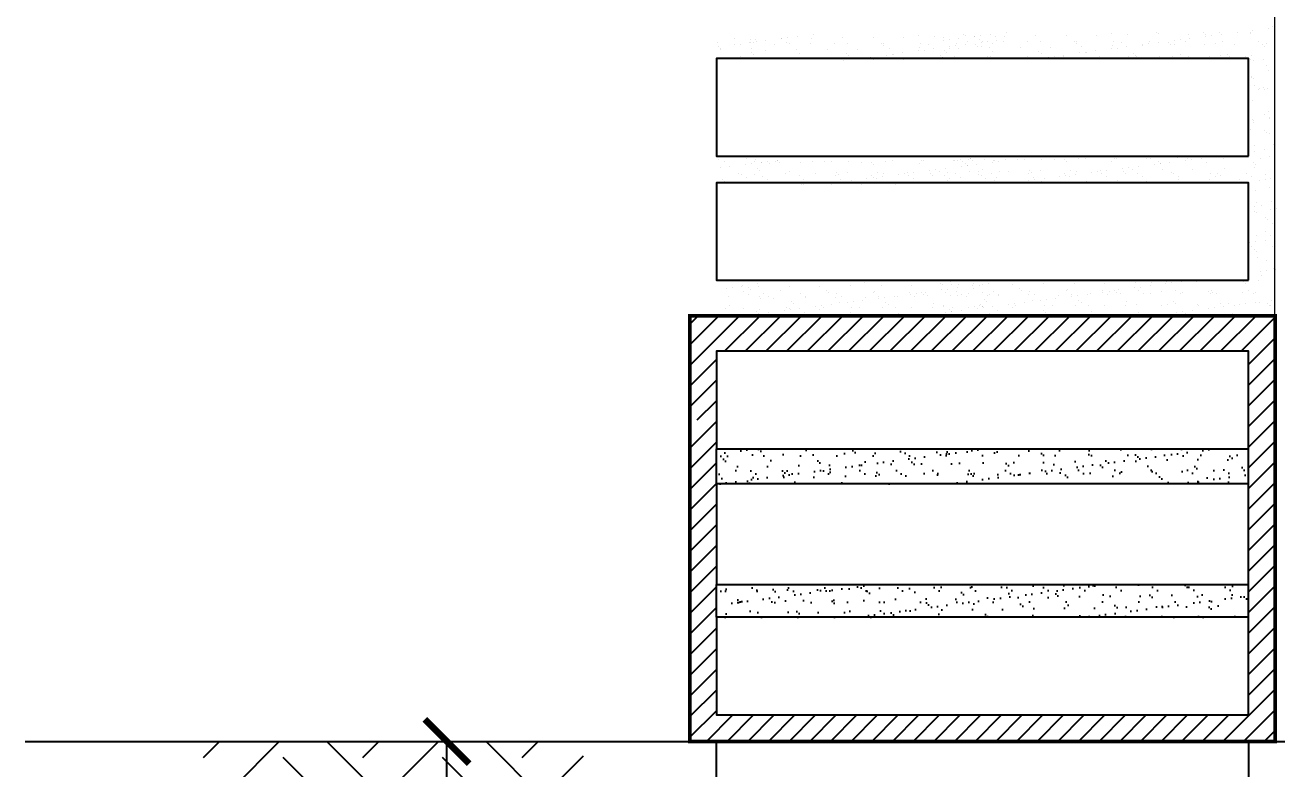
# Model space of a CAD drawing. Header units: millimetres. Extents: x 141 to 475, y -20 to 129.
# Drawn here: x 217.503 to 220.327, y 70.253 to 71.93 of the extents above; entities that cross this region are included whole.
import ezdxf

# ---------------------------------------------------------------- set-up
doc = ezdxf.new("R2010")
doc.units = ezdxf.units.MM
doc.header["$LTSCALE"] = 0.1
doc.header["$MEASUREMENT"] = 0
doc.header["$PDMODE"] = 3
doc.header["$PDSIZE"] = 0.1
doc.linetypes.add('ACAD_ISO02W100', pattern=[15, 12, -3])
doc.layers.get('DEFPOINTS').update_dxf_attribs({"color": 1})
doc.layers.add('00-COTAS', color=1, linetype='Continuous', lineweight=9)
for name, color, linetype in [('CORTE-3', 3, 'Continuous'), ('Cotas', 1, 'Continuous'), ('FUNDACION', 4, 'Continuous'), ('hach', 1, 'Continuous'), ('TRAMAS', 8, 'Continuous')]:
    doc.layers.add(name, color=color, linetype=linetype)
doc.styles.add('ARIAL', font='arial.ttf', dxfattribs={"height": 0.18})
doc.dimstyles.new('100', dxfattribs={"dimtxt": 0.2, "dimasz": 0.1, "dimexe": 0.08, "dimexo": 0, "dimgap": 0.05, "dimtad": 1, "dimzin": 1, "dimtxsty": 'ARIAL', "dimblk": 'ARCHTICK', "dimcen": 2.5, "dimadec": 0, "dimazin": 0, "dimtfac": 1, "dimtix": 1, "dimtmove": 0, "dimatfit": 3, "dimfxl": 0.08, "dimfxlon": 1, "dimarcsym": 0})

# ---------------------------------------------------------------- blocks, each defined once
blk = doc.blocks.new('_ARCHTICK')
at = {"color": 0, "linetype": 'ByBlock', "const_width": 0.15}
blk.add_lwpolyline([(-0.5, -0.5), (0.5, 0.5)], dxfattribs=at)
blk = doc.blocks.new('*D343')
at = {"layer": 'Cotas', "color": 0, "lineweight": -2, "transparency": 16777216}
for p, q in [((218.3748, 70.3147), (218.5348, 70.3147)), ((218.4548, 69.1147), (218.4548, 70.3147)), ((218.3748, 69.1147), (218.5348, 69.1147))]:
    blk.add_line(p, q, dxfattribs=at)
at = {"layer": 'DEFPOINTS', "color": 0, "transparency": 16777216}
for p in [(218.2552, 70.3147), (218.4548, 70.3147), (218.2552, 69.1147)]:
    blk.add_point(p, dxfattribs=at)
at = {"layer": 'Cotas', "color": 0, "lineweight": -2, "transparency": 16777216, "xscale": 0.1, "yscale": 0.1, "zscale": 0.1}
for p, rotation in [((218.4548, 70.3147), 90), ((218.4548, 69.1147), 270)]:
    blk.add_blockref('_ARCHTICK', p, dxfattribs=dict(at, rotation=rotation))
at = {"layer": 'Cotas', "color": 0, "transparency": 16777216, "insert": (218.2966, 69.7147), "char_height": 0.18, "attachment_point": 5, "rotation": 90, "style": 'ARIAL'}
blk.add_mtext('0,30', dxfattribs=at)

msp = doc.modelspace()

# ---------------------------------------------------------------- hatches: boundary and pattern name
h = msp.add_hatch()
h.set_pattern_fill('ANSI31,_O', color=2, scale=0.010378)
h.set_pattern_definition([(45, (-8480.131086, -6347.587744), (-0.02330012399, 0.02330012399), [])])
edge = h.paths.add_edge_path()
edge.add_line((219.9426, 71.2747), (220.1426, 71.2747))
edge.add_line((220.1426, 71.2747), (220.3226, 71.2747))
edge.add_line((220.3226, 71.2747), (220.3226, 70.3147))
edge.add_line((220.3226, 70.3147), (219.0026, 70.3147))
edge.add_line((219.0026, 70.3147), (219.0026, 71.0265))
edge.add_arc((219.0068, 71.0385), 0.0127, 250.4607, 469.5393)
edge.add_line((219.0026, 71.0505), (219.0026, 71.2747))
edge.add_line((219.0026, 71.2747), (219.9426, 71.2747))
h.paths.add_polyline_path([(219.0626, 71.1947), (219.0626, 70.9747), (219.0626, 70.8957), (219.0626, 70.6687), (219.0626, 70.5947), (219.0626, 70.3747), (220.2626, 70.3747), (220.2626, 70.5947), (220.2626, 70.6687), (220.2626, 70.8957), (220.2626, 70.9747), (220.2626, 71.1947)], flags=16)
at = {"layer": 'hach'}
h = msp.add_hatch(dxfattribs=at)
h.set_pattern_fill('AR-SAND,_O', color=256, scale=0.001038)
h.set_pattern_definition([(37.5, (-8480.131086, -6347.587744), (-0.00166057302, 0.0507931576), [0, -0.04006884324, 0, -0.04481383784, 0, -0.04283675676]), (7.5, (-8480.131086, -6347.587744), (0.04665322722, 0.07439482125), [0, -0.02161608649, 0, -0.03611468108, 0, -0.01383956757]), (327.5, (-8480.16351, -6347.587744), (0.08209218113, 0.00014915646), [0, -0.01318054054, 0, -0.04744994595, 0, -0.06194854054]), (317.5, (-8480.16351, -6347.587744), (0.07924477777, 0.0231364487), [0, -0.00659027027, 0, -0.03110607568, 0, -0.03558745946])])
h.paths.add_polyline_path([(220.2626, 70.9747), (220.2626, 70.8957), (219.0626, 70.8957), (219.0626, 70.9747)])
h.paths.add_polyline_path([(220.2626, 70.6687), (220.2626, 70.5947), (219.0626, 70.5947), (219.0626, 70.6687)])
at = {"layer": 'TRAMAS', "linetype": 'ACAD_ISO02W100'}
h = msp.add_hatch(dxfattribs=at)
h.set_pattern_fill('EARTH', color=256, scale=0.04, angle=45)
h.set_pattern_definition([(45, (-27.72686, 216.05023), (0, 0.35921024), [0.254, -0.254]), (45, (-27.79421, 216.11759), (0, 0.35921024), [0.254, -0.254]), (45, (-27.86157, 216.18494), (0, 0.35921024), [0.254, -0.254]), (135, (-27.86157, 216.22984), (-0.35921024, 0), [0.254, -0.254]), (135, (-27.79421, 216.2972), (-0.35921024, 0), [0.254, -0.254]), (135, (-27.72686, 216.36454), (-0.35921024, 0), [0.254, -0.254])])
h.paths.add_polyline_path([(218.611, 70.0674), (218.7814, 70.1738), (218.7813, 70.1858)], flags=16)
h.paths.add_polyline_path([(218.0158, 69.9082), (218.6053, 69.9082), (218.6053, 69.9088), (217.9815, 69.9088)], flags=16)
h.paths.add_polyline_path([(218.9418, 66.6154), (218.9418, 66.9729)], flags=16)
h.paths.add_polyline_path([(218.9985, 69.481), (218.998, 69.4798), (218.9987, 69.481)], flags=17)
h.paths.add_polyline_path([(218.8686, 69.0895), (218.7626, 69.1147), (218.7626, 70.3147), (217.833, 70.3147), (218.0201, 70.118), (217.9427, 70.1311), (217.9427, 69.9026), (218.4052, 69.9026), (218.5827, 64.3679), (218.9953, 65.0671), (218.9954, 64.7175), (218.9912, 65.557), (218.9912, 65.5756), (218.9726, 65.7173), (218.9703, 65.7824), (219.0168, 65.8428), (219.0121, 65.9241), (219.0121, 65.9822), (219.0331, 66.0309), (219.0284, 66.082), (219.0238, 66.2098), (219.0051, 66.2437), (218.9773, 66.2809), (218.9703, 66.3134), (219.0075, 66.4156), (219.0168, 66.5015), (219.0261, 66.548), (219.0261, 66.5782), (219.0168, 66.5968), (219.0098, 66.6363), (219.04, 66.7106), (219.0377, 66.7385), (219.0028, 66.8546), (218.9929, 66.8988), (219.0007, 66.9266), (218.9841, 66.9893), (218.9799, 67.0684), (218.964, 67.152), (218.9623, 67.1752), (218.9576, 67.2286), (218.9648, 67.3182), (218.963, 67.3527), (218.9757, 67.3954), (218.9866, 67.4371), (218.9929, 67.4734), (218.9984, 67.4825), (219.0283, 67.5378), (219.0302, 67.5569), (219.0274, 67.5732), (219.0184, 67.6005), (219.0184, 67.624), (219.0138, 67.6881), (219.0175, 67.7171), (218.9964, 67.7426), (219.0044, 67.792), (219.0131, 67.8189), (219.0102, 67.8305), (219.0059, 67.8392), (218.9971, 67.8799), (219.0022, 67.9068), (219.0051, 67.9185), (219.0095, 67.9439), (219.0153, 67.9715), (218.9964, 67.9887), (218.9993, 67.9953), (219.0095, 68.0214), (219.0071, 68.0625), (218.9964, 68.1123), (218.9993, 68.1268), (219.0117, 68.1617), (219.008, 68.1799), (218.9938, 68.2147), (219.0037, 68.2409), (219.0049, 68.2736), (219.0096, 68.29), (219.0167, 68.3159), (219.019, 68.3276), (219.0272, 68.3792), (219.0143, 68.4331), (219.0084, 68.4742), (218.9967, 68.4953), (218.992, 68.5035), (218.9885, 68.5082), (218.9885, 68.5293), (218.9791, 68.5669), (218.9885, 68.5856), (219.0084, 68.6525), (219.0032, 68.7081), (219.0167, 68.7416), (219.0155, 68.7674), (219.012, 68.785), (218.9979, 68.8085), (218.985, 68.8214), (218.9873, 68.8695), (218.9886, 68.9213), (218.9905, 68.9422), (218.9848, 68.999), (218.9867, 69.0292), (218.9961, 69.0785), (219.0151, 69.0993), (218.9904, 69.081), (218.9846, 69.081), (218.9547, 69.081), (218.8772, 69.0725)])

# ---------------------------------------------------------------- linework, layer by layer
at = {"color": 1}
for p, q in [((220.2626, 71.6347), (220.2626, 71.7887)), ((219.0626, 70.8957), (219.0626, 70.9747)), ((220.2626, 70.8957), (220.2626, 70.9747)), ((219.0626, 70.5947), (219.0626, 70.6687)), ((220.2626, 70.5947), (220.2626, 70.6687))]:
    msp.add_line(p, q, dxfattribs=at)
for points in [[(220.2626, 71.6347), (220.2626, 71.8547), (219.0626, 71.8547), (219.0626, 71.6347), (220.2626, 71.6347)], [(219.0626, 71.7887), (219.0626, 71.6347), (220.2626, 71.6347)], [(220.2626, 71.3547), (220.2626, 71.5747), (219.0626, 71.5747), (219.0626, 71.3547), (220.2626, 71.3547)], [(220.2626, 70.9747), (220.2626, 71.1947), (219.0626, 71.1947), (219.0626, 70.9747), (220.2626, 70.9747)], [(220.2626, 70.6687), (220.2626, 70.8957), (219.0626, 70.8957), (219.0626, 70.6687), (220.2626, 70.6687)], [(220.2626, 70.3747), (220.2626, 70.5947), (219.0626, 70.5947), (219.0626, 70.3747), (220.2626, 70.3747)]]:
    msp.add_lwpolyline(points, dxfattribs=at)
at = {"color": 2, "const_width": 0.008}
msp.add_lwpolyline([(220.3226, 71.2747), (219.0026, 71.2747), (219.0026, 70.3147), (220.3226, 70.3147)], close=True, dxfattribs=at)
at = {"const_width": 0.008}
msp.add_lwpolyline([(219.0026, 70.6747), (219.0026, 70.3147)], dxfattribs=at)
at = {"layer": '00-COTAS'}
msp.add_line((220.3221, 71.2793), (220.3221, 72.3233), dxfattribs=at)
at = {"layer": 'CORTE-3'}
msp.add_lwpolyline([(219.0626, 70.3147), (220.2626, 70.3147), (220.2626, 69.1147), (219.0626, 69.1147)], close=True, dxfattribs=at)
at = {"layer": 'FUNDACION', "color": 1}
msp.add_line((217.5034, 70.3147), (223.1092, 70.3147), dxfattribs=at)
at = {"layer": 'hach', "linetype": 'Continuous'}
for p, q in [((219.2804, 71.909), (219.2804, 71.909)), ((219.5181, 71.9075), (219.5181, 71.9075)), ((219.6203, 71.9096), (219.6203, 71.9096)), ((219.6798, 71.9089), (219.6798, 71.9089)), ((219.7156, 71.9137), (219.7156, 71.9137)), ((219.7823, 71.9064), (219.7823, 71.9064)), ((219.8513, 71.9073), (219.8513, 71.9073)), ((219.9187, 71.9069), (219.9187, 71.9069)), ((219.9533, 71.9121), (219.9533, 71.9121)), ((219.9899, 71.9095), (219.9899, 71.9095)), ((220.0555, 71.9142), (220.0555, 71.9142)), ((220.0589, 71.9104), (220.0589, 71.9104)), ((220.1264, 71.9101), (220.1264, 71.9101)), ((220.1609, 71.9133), (220.1609, 71.9133)), ((220.1658, 71.9089), (220.1658, 71.9089)), ((220.1793, 71.9065), (220.1793, 71.9065)), ((220.1976, 71.9126), (220.1976, 71.9126)), ((220.2008, 71.9093), (220.2008, 71.9093)), ((220.2366, 71.914), (220.2366, 71.914)), ((220.2666, 71.9135), (220.2666, 71.9135)), ((220.268, 71.911), (220.268, 71.911)), ((220.2717, 71.9186), (220.2717, 71.9186)), ((220.3075, 71.9233), (220.3075, 71.9233)), ((220.3163, 71.926), (220.3163, 71.926)), ((220.3212, 71.9251), (220.3212, 71.9251)), ((219.0644, 71.8918), (219.0644, 71.8918)), ((219.0669, 71.8809), (219.0669, 71.8809)), ((219.1027, 71.8856), (219.1027, 71.8856)), ((219.1035, 71.9007), (219.1035, 71.9007)), ((219.1164, 71.8874), (219.1164, 71.8874)), ((219.1378, 71.8903), (219.1378, 71.8903)), ((219.1385, 71.8903), (219.1385, 71.8903)), ((219.1395, 71.8986), (219.1395, 71.8986)), ((219.1465, 71.8919), (219.1465, 71.8919)), ((219.1512, 71.8976), (219.1512, 71.8976)), ((219.1522, 71.8921), (219.1522, 71.8921)), ((219.1736, 71.895), (219.1736, 71.895)), ((219.1935, 71.8874), (219.1935, 71.8874)), ((219.2085, 71.8995), (219.2085, 71.8995)), ((219.2094, 71.8997), (219.2094, 71.8997)), ((219.2215, 71.892), (219.2215, 71.892)), ((219.2232, 71.9015), (219.2232, 71.9015)), ((219.2264, 71.8876), (219.2264, 71.8876)), ((219.2446, 71.9043), (219.2446, 71.9043)), ((219.2756, 71.8876), (219.2756, 71.8876)), ((219.2759, 71.8992), (219.2759, 71.8992)), ((219.3285, 71.8897), (219.3285, 71.8897)), ((219.3471, 71.9018), (219.3471, 71.9018)), ((219.3576, 71.8877), (219.3576, 71.8877)), ((219.4161, 71.9026), (219.4161, 71.9026)), ((219.434, 71.8888), (219.434, 71.8888)), ((219.4389, 71.8843), (219.4389, 71.8843)), ((219.4397, 71.8879), (219.4397, 71.8879)), ((219.4836, 71.9023), (219.4836, 71.9023)), ((219.5208, 71.8788), (219.5208, 71.8788)), ((219.5218, 71.888), (219.5218, 71.888)), ((219.5411, 71.8865), (219.5411, 71.8865)), ((219.5548, 71.9049), (219.5548, 71.9049)), ((219.5736, 71.895), (219.5736, 71.895)), ((219.5747, 71.9033), (219.5747, 71.9033)), ((219.5874, 71.8968), (219.5874, 71.8968)), ((219.5882, 71.8785), (219.5882, 71.8785)), ((219.5885, 71.8813), (219.5885, 71.8813)), ((219.6023, 71.8831), (219.6023, 71.8831)), ((219.6039, 71.8882), (219.6039, 71.8882)), ((219.6088, 71.8996), (219.6088, 71.8996)), ((219.6237, 71.886), (219.6237, 71.886)), ((219.6238, 71.9058), (219.6238, 71.9058)), ((219.6286, 71.8921), (219.6286, 71.8921)), ((219.6437, 71.9042), (219.6437, 71.9042)), ((219.6446, 71.9043), (219.6446, 71.9043)), ((219.6466, 71.8856), (219.6466, 71.8856)), ((219.6514, 71.8811), (219.6514, 71.8811)), ((219.6567, 71.8967), (219.6567, 71.8967)), ((219.6583, 71.9061), (219.6583, 71.9061)), ((219.6594, 71.8811), (219.6594, 71.8811)), ((219.6595, 71.8907), (219.6595, 71.8907)), ((219.6615, 71.8922), (219.6615, 71.8922)), ((219.6732, 71.8925), (219.6732, 71.8925)), ((219.6793, 71.8794), (219.6793, 71.8794)), ((219.686, 71.8883), (219.686, 71.8883)), ((219.6912, 71.9054), (219.6912, 71.9054)), ((219.6947, 71.8953), (219.6947, 71.8953)), ((219.7107, 71.8922), (219.7107, 71.8922)), ((219.7111, 71.9038), (219.7111, 71.9038)), ((219.7483, 71.8803), (219.7483, 71.8803)), ((219.7637, 71.8943), (219.7637, 71.8943)), ((219.7928, 71.8924), (219.7928, 71.8924)), ((219.8157, 71.88), (219.8157, 71.88)), ((219.8692, 71.8934), (219.8692, 71.8934)), ((219.874, 71.889), (219.874, 71.889)), ((219.8749, 71.8925), (219.8749, 71.8925)), ((219.8869, 71.8826), (219.8869, 71.8826)), ((219.9559, 71.8834), (219.9559, 71.8834)), ((219.957, 71.8927), (219.957, 71.8927)), ((219.9665, 71.8784), (219.9665, 71.8784)), ((219.9762, 71.8911), (219.9762, 71.8911)), ((219.9879, 71.8813), (219.9879, 71.8813)), ((220.0234, 71.8831), (220.0234, 71.8831)), ((220.0237, 71.886), (220.0237, 71.886)), ((220.0374, 71.8878), (220.0374, 71.8878)), ((220.0391, 71.8928), (220.0391, 71.8928)), ((220.0588, 71.8906), (220.0588, 71.8906)), ((220.0817, 71.8902), (220.0817, 71.8902)), ((220.0866, 71.8857), (220.0866, 71.8857)), ((220.0946, 71.8857), (220.0946, 71.8857)), ((220.0947, 71.8953), (220.0947, 71.8953)), ((220.1084, 71.8971), (220.1084, 71.8971)), ((220.1212, 71.8929), (220.1212, 71.8929)), ((220.1298, 71.8999), (220.1298, 71.8999)), ((220.1636, 71.8866), (220.1636, 71.8866)), ((220.1656, 71.9047), (220.1656, 71.9047)), ((220.1887, 71.8879), (220.1887, 71.8879)), ((220.2033, 71.8931), (220.2033, 71.8931)), ((220.231, 71.8862), (220.231, 71.8862)), ((220.2854, 71.8932), (220.2854, 71.8932)), ((220.2942, 71.887), (220.2942, 71.887)), ((220.2991, 71.8825), (220.2991, 71.8825)), ((220.3022, 71.8888), (220.3022, 71.8888)), ((219.0717, 71.8763), (219.0717, 71.8763)), ((219.0719, 71.8744), (219.0719, 71.8744)), ((219.1167, 71.8585), (219.1167, 71.8585)), ((219.1407, 71.8772), (219.1407, 71.8772)), ((219.1423, 71.8689), (219.1423, 71.8689)), ((219.1471, 71.8644), (219.1471, 71.8644)), ((219.1636, 71.854), (219.1636, 71.854)), ((219.173, 71.8722), (219.173, 71.8722)), ((219.2441, 71.8748), (219.2441, 71.8748)), ((219.2457, 71.8541), (219.2457, 71.8541)), ((219.2493, 71.8666), (219.2493, 71.8666)), ((219.3132, 71.8757), (219.3132, 71.8757)), ((219.3278, 71.8543), (219.3278, 71.8543)), ((219.3488, 71.851), (219.3488, 71.851)), ((219.3548, 71.8657), (219.3548, 71.8657)), ((219.3596, 71.8612), (219.3596, 71.8612)), ((219.3757, 71.8533), (219.3757, 71.8533)), ((219.3806, 71.8754), (219.3806, 71.8754)), ((219.3894, 71.8551), (219.3894, 71.8551)), ((219.4099, 71.8544), (219.4099, 71.8544)), ((219.4108, 71.8579), (219.4108, 71.8579)), ((219.4178, 71.8519), (219.4178, 71.8519)), ((219.4466, 71.8627), (219.4466, 71.8627)), ((219.4518, 71.8779), (219.4518, 71.8779)), ((219.4603, 71.8645), (219.4603, 71.8645)), ((219.4618, 71.8633), (219.4618, 71.8633)), ((219.4818, 71.8673), (219.4818, 71.8673)), ((219.4852, 71.8515), (219.4852, 71.8515)), ((219.492, 71.8546), (219.492, 71.8546)), ((219.5176, 71.872), (219.5176, 71.872)), ((219.5313, 71.8738), (219.5313, 71.8738)), ((219.5527, 71.8766), (219.5527, 71.8766)), ((219.5564, 71.8541), (219.5564, 71.8541)), ((219.5673, 71.8624), (219.5673, 71.8624)), ((219.5722, 71.858), (219.5722, 71.858)), ((219.5741, 71.8547), (219.5741, 71.8547)), ((219.5774, 71.8735), (219.5774, 71.8735)), ((219.5823, 71.8691), (219.5823, 71.8691)), ((219.5988, 71.8586), (219.5988, 71.8586)), ((219.6081, 71.8769), (219.6081, 71.8769)), ((219.6254, 71.855), (219.6254, 71.855)), ((219.6562, 71.8549), (219.6562, 71.8549)), ((219.6743, 71.8601), (219.6743, 71.8601)), ((219.6809, 71.8588), (219.6809, 71.8588)), ((219.6845, 71.8712), (219.6845, 71.8712)), ((219.6929, 71.8547), (219.6929, 71.8547)), ((219.763, 71.8589), (219.763, 71.8589)), ((219.7839, 71.8556), (219.7839, 71.8556)), ((219.7899, 71.8703), (219.7899, 71.8703)), ((219.7948, 71.8658), (219.7948, 71.8658)), ((219.8108, 71.8579), (219.8108, 71.8579)), ((219.8245, 71.8597), (219.8245, 71.8597)), ((219.845, 71.8591), (219.845, 71.8591)), ((219.846, 71.8626), (219.846, 71.8626)), ((219.853, 71.8565), (219.853, 71.8565)), ((219.8818, 71.8673), (219.8818, 71.8673)), ((219.8955, 71.8691), (219.8955, 71.8691)), ((219.897, 71.868), (219.897, 71.868)), ((219.9169, 71.8719), (219.9169, 71.8719)), ((219.9204, 71.8562), (219.9204, 71.8562)), ((219.9271, 71.8592), (219.9271, 71.8592)), ((219.9527, 71.8766), (219.9527, 71.8766)), ((219.9916, 71.8587), (219.9916, 71.8587)), ((220.0025, 71.8671), (220.0025, 71.8671)), ((220.0073, 71.8626), (220.0073, 71.8626)), ((220.0092, 71.8594), (220.0092, 71.8594)), ((220.0606, 71.8596), (220.0606, 71.8596)), ((220.0913, 71.8595), (220.0913, 71.8595)), ((220.1095, 71.8647), (220.1095, 71.8647)), ((220.128, 71.8593), (220.128, 71.8593)), ((220.1734, 71.8597), (220.1734, 71.8597)), ((220.1992, 71.8618), (220.1992, 71.8618)), ((220.215, 71.8638), (220.215, 71.8638)), ((220.2198, 71.8594), (220.2198, 71.8594)), ((220.2555, 71.8598), (220.2555, 71.8598)), ((220.2666, 71.8527), (220.2666, 71.8527)), ((220.2682, 71.8627), (220.2682, 71.8627)), ((220.2746, 71.8507), (220.2746, 71.8507)), ((220.296, 71.8536), (220.296, 71.8536)), ((220.322, 71.8615), (220.322, 71.8615)), ((220.3039, 71.838), (220.3039, 71.838)), ((220.3066, 71.8272), (220.3066, 71.8272)), ((220.269, 71.8143), (220.269, 71.8143)), ((220.2699, 71.8119), (220.2699, 71.8119)), ((220.2739, 71.8099), (220.2739, 71.8099)), ((220.2768, 71.7938), (220.2768, 71.7938)), ((220.2852, 71.7839), (220.2852, 71.7839)), ((220.2879, 71.7867), (220.2879, 71.7867)), ((220.2968, 71.7888), (220.2968, 71.7888)), ((220.2989, 71.7857), (220.2989, 71.7857)), ((220.3055, 71.7872), (220.3055, 71.7872)), ((220.3203, 71.7885), (220.3203, 71.7885)), ((220.2715, 71.7611), (220.2715, 71.7611)), ((220.2716, 71.7162), (220.2716, 71.7162)), ((220.2732, 71.7103), (220.2732, 71.7103)), ((220.2737, 71.7141), (220.2737, 71.7141)), ((220.2981, 71.7278), (220.2981, 71.7278)), ((220.3072, 71.7364), (220.3072, 71.7364)), ((220.3092, 71.7207), (220.3092, 71.7207)), ((220.3095, 71.7188), (220.3095, 71.7188)), ((220.2671, 71.6951), (220.2671, 71.6951)), ((220.2978, 71.6921), (220.2978, 71.6921)), ((220.3027, 71.6877), (220.3027, 71.6877)), ((220.3088, 71.6856), (220.3088, 71.6856)), ((220.2749, 71.6596), (220.2749, 71.6596)), ((220.3194, 71.6618), (220.3194, 71.6618)), ((219.0675, 71.6276), (219.0675, 71.6276)), ((219.1296, 71.6301), (219.1296, 71.6301)), ((219.1496, 71.6277), (219.1496, 71.6277)), ((219.1999, 71.6254), (219.1999, 71.6254)), ((219.1999, 71.6246), (219.1999, 71.6246)), ((219.5291, 71.6248), (219.5291, 71.6248)), ((219.5965, 71.6245), (219.5965, 71.6245)), ((219.5999, 71.6254), (219.5999, 71.6254)), ((219.6136, 71.6272), (219.6136, 71.6272)), ((219.6317, 71.6279), (219.6317, 71.6279)), ((219.6351, 71.63), (219.6351, 71.63)), ((219.6351, 71.6292), (219.6351, 71.6292)), ((219.6399, 71.6248), (219.6399, 71.6248)), ((219.6677, 71.6271), (219.6677, 71.6271)), ((219.6876, 71.6255), (219.6876, 71.6255)), ((219.6891, 71.6241), (219.6891, 71.6241)), ((219.7138, 71.628), (219.7138, 71.628)), ((219.7421, 71.6269), (219.7421, 71.6269)), ((219.7566, 71.6263), (219.7566, 71.6263)), ((219.7959, 71.6282), (219.7959, 71.6282)), ((219.824, 71.626), (219.824, 71.626)), ((219.8476, 71.626), (219.8476, 71.626)), ((219.878, 71.6283), (219.878, 71.6283)), ((219.8952, 71.6286), (219.8952, 71.6286)), ((219.9601, 71.6285), (219.9601, 71.6285)), ((219.9642, 71.6295), (219.9642, 71.6295)), ((220.0317, 71.6291), (220.0317, 71.6291)), ((220.0421, 71.6286), (220.0421, 71.6286)), ((220.1029, 71.6317), (220.1029, 71.6317)), ((220.1209, 71.6258), (220.1209, 71.6258)), ((220.1242, 71.6288), (220.1242, 71.6288)), ((220.1346, 71.6276), (220.1346, 71.6276)), ((220.1561, 71.6304), (220.1561, 71.6304)), ((220.1719, 71.6326), (220.1719, 71.6326)), ((220.2063, 71.6289), (220.2063, 71.6289)), ((220.2393, 71.6323), (220.2393, 71.6323)), ((220.2628, 71.6444), (220.2628, 71.6444)), ((220.2766, 71.6462), (220.2766, 71.6462)), ((220.2884, 71.6291), (220.2884, 71.6291)), ((220.298, 71.6491), (220.298, 71.6491)), ((220.3105, 71.6348), (220.3105, 71.6348)), ((219.0717, 71.6085), (219.0717, 71.6085)), ((219.08, 71.6223), (219.08, 71.6223)), ((219.0931, 71.6114), (219.0931, 71.6114)), ((219.1134, 71.5959), (219.1134, 71.5959)), ((219.1289, 71.6161), (219.1289, 71.6161)), ((219.1427, 71.6179), (219.1427, 71.6179)), ((219.149, 71.6232), (219.149, 71.6232)), ((219.1558, 71.6061), (219.1558, 71.6061)), ((219.1607, 71.6016), (219.1607, 71.6016)), ((219.1641, 71.6207), (219.1641, 71.6207)), ((219.1648, 71.6208), (219.1648, 71.6208)), ((219.1785, 71.6226), (219.1785, 71.6226)), ((219.1813, 71.6183), (219.1813, 71.6183)), ((219.1965, 71.6232), (219.1965, 71.6232)), ((219.2048, 71.6201), (219.2048, 71.6201)), ((219.2277, 71.5991), (219.2277, 71.5991)), ((219.2525, 71.6208), (219.2525, 71.6208)), ((219.2786, 71.6234), (219.2786, 71.6234)), ((219.3069, 71.6223), (219.3069, 71.6223)), ((219.3215, 71.6217), (219.3215, 71.6217)), ((219.3332, 71.5982), (219.3332, 71.5982)), ((219.3571, 71.597), (219.3571, 71.597)), ((219.3607, 71.6235), (219.3607, 71.6235)), ((219.3889, 71.6214), (219.3889, 71.6214)), ((219.4124, 71.6213), (219.4124, 71.6213)), ((219.4173, 71.6169), (219.4173, 71.6169)), ((219.4261, 71.5979), (219.4261, 71.5979)), ((219.4402, 71.5959), (219.4402, 71.5959)), ((219.4428, 71.6237), (219.4428, 71.6237)), ((219.4601, 71.624), (219.4601, 71.624)), ((219.4935, 71.5976), (219.4935, 71.5976)), ((219.508, 71.5977), (219.508, 71.5977)), ((219.5195, 71.619), (219.5195, 71.619)), ((219.5249, 71.6238), (219.5249, 71.6238)), ((219.5438, 71.6024), (219.5438, 71.6024)), ((219.5576, 71.6042), (219.5576, 71.6042)), ((219.5647, 71.6001), (219.5647, 71.6001)), ((219.579, 71.6071), (219.579, 71.6071)), ((219.5846, 71.5985), (219.5846, 71.5985)), ((219.607, 71.624), (219.607, 71.624)), ((219.6148, 71.6118), (219.6148, 71.6118)), ((219.6164, 71.6229), (219.6164, 71.6229)), ((219.6249, 71.6181), (219.6249, 71.6181)), ((219.6285, 71.6136), (219.6285, 71.6136)), ((219.6298, 71.6137), (219.6298, 71.6137)), ((219.6337, 71.601), (219.6337, 71.601)), ((219.65, 71.6164), (219.65, 71.6164)), ((219.6536, 71.5994), (219.6536, 71.5994)), ((219.6628, 71.6037), (219.6628, 71.6037)), ((219.6858, 71.6211), (219.6858, 71.6211)), ((219.6995, 71.6229), (219.6995, 71.6229)), ((219.7012, 71.6007), (219.7012, 71.6007)), ((219.7211, 71.5991), (219.7211, 71.5991)), ((219.7683, 71.6028), (219.7683, 71.6028)), ((219.7732, 71.5984), (219.7732, 71.5984)), ((219.7923, 71.6016), (219.7923, 71.6016)), ((219.8524, 71.6215), (219.8524, 71.6215)), ((219.8613, 71.6025), (219.8613, 71.6025)), ((219.8754, 71.6005), (219.8754, 71.6005)), ((219.908, 71.5977), (219.908, 71.5977)), ((219.9218, 71.5995), (219.9218, 71.5995)), ((219.9287, 71.6022), (219.9287, 71.6022)), ((219.9432, 71.6024), (219.9432, 71.6024)), ((219.9546, 71.6236), (219.9546, 71.6236)), ((219.979, 71.6071), (219.979, 71.6071)), ((219.9808, 71.5996), (219.9808, 71.5996)), ((219.9927, 71.6089), (219.9927, 71.6089)), ((219.9999, 71.6048), (219.9999, 71.6048)), ((220.0142, 71.6117), (220.0142, 71.6117)), ((220.05, 71.6164), (220.05, 71.6164)), ((220.0601, 71.6227), (220.0601, 71.6227)), ((220.0637, 71.6182), (220.0637, 71.6182)), ((220.0649, 71.6183), (220.0649, 71.6183)), ((220.0689, 71.6056), (220.0689, 71.6056)), ((220.0851, 71.621), (220.0851, 71.621)), ((220.0879, 71.5973), (220.0879, 71.5973)), ((220.1363, 71.6053), (220.1363, 71.6053)), ((220.1671, 71.6204), (220.1671, 71.6204)), ((220.1934, 71.5964), (220.1934, 71.5964)), ((220.2075, 71.6079), (220.2075, 71.6079)), ((220.2726, 71.6195), (220.2726, 71.6195)), ((220.2765, 71.6088), (220.2765, 71.6088)), ((220.2775, 71.615), (220.2775, 71.615)), ((219.0766, 71.5829), (219.0766, 71.5829)), ((219.0814, 71.5785), (219.0814, 71.5785)), ((219.1197, 71.5943), (219.1197, 71.5943)), ((219.1309, 71.5872), (219.1309, 71.5872)), ((219.1484, 71.576), (219.1484, 71.576)), ((219.1495, 71.5939), (219.1495, 71.5939)), ((219.1667, 71.5898), (219.1667, 71.5898)), ((219.1778, 71.5827), (219.1778, 71.5827)), ((219.2185, 71.5948), (219.2185, 71.5948)), ((219.2488, 71.5899), (219.2488, 71.5899)), ((219.2539, 71.5751), (219.2539, 71.5751)), ((219.2541, 71.57), (219.2541, 71.57)), ((219.2588, 71.5706), (219.2588, 71.5706)), ((219.2599, 71.5829), (219.2599, 71.5829)), ((219.2859, 71.5944), (219.2859, 71.5944)), ((219.3231, 71.5709), (219.3231, 71.5709)), ((219.3309, 71.5901), (219.3309, 71.5901)), ((219.331, 71.5744), (219.331, 71.5744)), ((219.338, 71.5938), (219.338, 71.5938)), ((219.342, 71.583), (219.342, 71.583)), ((219.3447, 71.5762), (219.3447, 71.5762)), ((219.361, 71.5727), (219.361, 71.5727)), ((219.3661, 71.579), (219.3661, 71.579)), ((219.3905, 71.5706), (219.3905, 71.5706)), ((219.4019, 71.5838), (219.4019, 71.5838)), ((219.413, 71.5902), (219.413, 71.5902)), ((219.4157, 71.5856), (219.4157, 71.5856)), ((219.4241, 71.5832), (219.4241, 71.5832)), ((219.4371, 71.5884), (219.4371, 71.5884)), ((219.4617, 71.5732), (219.4617, 71.5732)), ((219.4664, 71.5718), (219.4664, 71.5718)), ((219.4729, 71.5931), (219.4729, 71.5931)), ((219.4866, 71.5949), (219.4866, 71.5949)), ((219.4951, 71.5904), (219.4951, 71.5904)), ((219.5062, 71.5833), (219.5062, 71.5833)), ((219.5308, 71.5741), (219.5308, 71.5741)), ((219.5457, 71.595), (219.5457, 71.595)), ((219.5506, 71.5905), (219.5506, 71.5905)), ((219.5771, 71.5905), (219.5771, 71.5905)), ((219.5836, 71.5806), (219.5836, 71.5806)), ((219.5883, 71.5835), (219.5883, 71.5835)), ((219.5982, 71.5737), (219.5982, 71.5737)), ((219.6018, 71.5944), (219.6018, 71.5944)), ((219.613, 71.5873), (219.613, 71.5873)), ((219.6527, 71.5926), (219.6527, 71.5926)), ((219.6592, 71.5907), (219.6592, 71.5907)), ((219.6694, 71.5763), (219.6694, 71.5763)), ((219.6704, 71.5836), (219.6704, 71.5836)), ((219.6839, 71.5946), (219.6839, 71.5946)), ((219.6891, 71.5797), (219.6891, 71.5797)), ((219.6893, 71.5747), (219.6893, 71.5747)), ((219.6939, 71.5753), (219.6939, 71.5753)), ((219.695, 71.5875), (219.695, 71.5875)), ((219.7583, 71.5756), (219.7583, 71.5756)), ((219.766, 71.5947), (219.766, 71.5947)), ((219.7661, 71.579), (219.7661, 71.579)), ((219.7771, 71.5876), (219.7771, 71.5876)), ((219.7798, 71.5809), (219.7798, 71.5809)), ((219.7961, 71.5774), (219.7961, 71.5774)), ((219.8013, 71.5837), (219.8013, 71.5837)), ((219.8257, 71.5752), (219.8257, 71.5752)), ((219.8371, 71.5884), (219.8371, 71.5884)), ((219.8481, 71.5949), (219.8481, 71.5949)), ((219.8508, 71.5902), (219.8508, 71.5902)), ((219.8592, 71.5878), (219.8592, 71.5878)), ((219.8722, 71.593), (219.8722, 71.593)), ((219.8969, 71.5778), (219.8969, 71.5778)), ((219.9016, 71.5765), (219.9016, 71.5765)), ((219.9302, 71.595), (219.9302, 71.595)), ((219.9413, 71.5879), (219.9413, 71.5879)), ((219.9659, 71.5787), (219.9659, 71.5787)), ((219.9857, 71.5952), (219.9857, 71.5952)), ((220.0123, 71.5952), (220.0123, 71.5952)), ((220.0234, 71.5881), (220.0234, 71.5881)), ((220.0333, 71.5784), (220.0333, 71.5784)), ((220.0944, 71.5953), (220.0944, 71.5953)), ((220.1045, 71.5809), (220.1045, 71.5809)), ((220.1055, 71.5882), (220.1055, 71.5882)), ((220.1735, 71.5818), (220.1735, 71.5818)), ((220.1765, 71.5955), (220.1765, 71.5955)), ((220.1876, 71.5884), (220.1876, 71.5884)), ((220.1982, 71.5919), (220.1982, 71.5919)), ((220.241, 71.5815), (220.241, 71.5815)), ((220.2513, 71.5747), (220.2513, 71.5747)), ((220.2586, 71.5956), (220.2586, 71.5956)), ((220.2697, 71.5885), (220.2697, 71.5885)), ((220.2871, 71.5794), (220.2871, 71.5794)), ((220.3004, 71.594), (220.3004, 71.594)), ((220.3009, 71.5812), (220.3009, 71.5812)), ((220.3122, 71.584), (220.3122, 71.584)), ((220.3223, 71.584), (220.3223, 71.584)), ((220.2782, 71.558), (220.2782, 71.558)), ((220.3097, 71.563), (220.3097, 71.563)), ((220.2752, 71.5214), (220.2752, 71.5214)), ((220.2799, 71.5296), (220.2799, 71.5296)), ((220.291, 71.5225), (220.291, 71.5225)), ((220.3114, 71.5143), (220.3114, 71.5143)), ((220.3138, 71.5332), (220.3138, 71.5332)), ((220.3252, 71.5161), (220.3252, 71.5161)), ((220.2756, 71.5096), (220.2756, 71.5096)), ((220.2798, 71.5072), (220.2798, 71.5072)), ((220.3014, 71.4973), (220.3014, 71.4973)), ((220.3063, 71.4929), (220.3063, 71.4929)), ((220.2815, 71.4564), (220.2815, 71.4564)), ((220.3012, 71.4636), (220.3012, 71.4636)), ((220.3123, 71.4565), (220.3123, 71.4565)), ((220.3155, 71.4825), (220.3155, 71.4825)), ((220.2648, 71.4399), (220.2648, 71.4399)), ((220.2702, 71.4309), (220.2702, 71.4309)), ((220.2785, 71.4417), (220.2785, 71.4417)), ((220.2999, 71.4446), (220.2999, 71.4446)), ((220.3172, 71.4317), (220.3172, 71.4317)), ((220.2762, 71.4247), (220.2762, 71.4247)), ((220.2811, 71.4202), (220.2811, 71.4202)), ((220.2832, 71.4056), (220.2832, 71.4056)), ((220.304, 71.3992), (220.304, 71.3992)), ((220.2891, 71.3749), (220.2891, 71.3749)), ((220.3028, 71.3767), (220.3028, 71.3767)), ((220.3188, 71.3809), (220.3188, 71.3809)), ((220.3224, 71.3976), (220.3224, 71.3976)), ((220.3242, 71.3795), (220.3242, 71.3795)), ((219.1194, 71.3418), (219.1194, 71.3418)), ((219.1217, 71.342), (219.1217, 71.342)), ((219.1552, 71.3465), (219.1552, 71.3465)), ((219.1552, 71.3465), (219.1552, 71.3465)), ((219.3654, 71.343), (219.3654, 71.343)), ((219.3957, 71.3494), (219.3957, 71.3494)), ((219.4344, 71.3439), (219.4344, 71.3439)), ((219.5018, 71.3436), (219.5018, 71.3436)), ((219.5689, 71.3483), (219.5689, 71.3483)), ((219.573, 71.3462), (219.573, 71.3462)), ((219.5904, 71.3511), (219.5904, 71.3511)), ((219.5929, 71.3445), (219.5929, 71.3445)), ((219.6082, 71.3462), (219.6082, 71.3462)), ((219.6411, 71.3422), (219.6411, 71.3422)), ((219.642, 71.347), (219.642, 71.347)), ((219.6548, 71.344), (219.6548, 71.344)), ((219.6619, 71.3454), (219.6619, 71.3454)), ((219.6762, 71.3469), (219.6762, 71.3469)), ((219.7294, 71.3451), (219.7294, 71.3451)), ((219.8006, 71.3477), (219.8006, 71.3477)), ((219.8308, 71.3541), (219.8308, 71.3541)), ((219.8696, 71.3485), (219.8696, 71.3485)), ((219.937, 71.3482), (219.937, 71.3482)), ((220.0082, 71.3508), (220.0082, 71.3508)), ((220.0404, 71.3421), (220.0404, 71.3421)), ((220.0433, 71.3508), (220.0433, 71.3508)), ((220.0762, 71.3469), (220.0762, 71.3469)), ((220.0772, 71.3517), (220.0772, 71.3517)), ((220.0899, 71.3487), (220.0899, 71.3487)), ((220.1114, 71.3515), (220.1114, 71.3515)), ((220.1446, 71.3513), (220.1446, 71.3513)), ((220.1455, 71.353), (220.1455, 71.353)), ((220.2158, 71.3539), (220.2158, 71.3539)), ((220.251, 71.3521), (220.251, 71.3521)), ((220.2559, 71.3476), (220.2559, 71.3476)), ((220.2848, 71.3548), (220.2848, 71.3548)), ((220.2915, 71.3649), (220.2915, 71.3649)), ((219.0842, 71.3372), (219.0842, 71.3372)), ((219.0899, 71.3176), (219.0899, 71.3176)), ((219.098, 71.339), (219.098, 71.339)), ((219.1228, 71.3301), (219.1228, 71.3301)), ((219.1339, 71.323), (219.1339, 71.323)), ((219.1342, 71.3386), (219.1342, 71.3386)), ((219.1391, 71.3342), (219.1391, 71.3342)), ((219.1578, 71.3399), (219.1578, 71.3399)), ((219.1589, 71.3185), (219.1589, 71.3185)), ((219.1698, 71.3256), (219.1698, 71.3256)), ((219.1809, 71.3185), (219.1809, 71.3185)), ((219.1912, 71.3135), (219.1912, 71.3135)), ((219.2061, 71.3317), (219.2061, 71.3317)), ((219.2268, 71.3408), (219.2268, 71.3408)), ((219.2518, 71.3258), (219.2518, 71.3258)), ((219.2624, 71.3161), (219.2624, 71.3161)), ((219.263, 71.3187), (219.263, 71.3187)), ((219.2942, 71.3405), (219.2942, 71.3405)), ((219.3116, 71.3308), (219.3116, 71.3308)), ((219.3164, 71.3263), (219.3164, 71.3263)), ((219.3314, 71.317), (219.3314, 71.317)), ((219.3339, 71.3259), (219.3339, 71.3259)), ((219.3451, 71.3188), (219.3451, 71.3188)), ((219.3989, 71.3166), (219.3989, 71.3166)), ((219.416, 71.3261), (219.416, 71.3261)), ((219.4186, 71.3284), (219.4186, 71.3284)), ((219.4271, 71.319), (219.4271, 71.319)), ((219.4282, 71.3142), (219.4282, 71.3142)), ((219.4419, 71.316), (219.4419, 71.316)), ((219.4633, 71.3188), (219.4633, 71.3188)), ((219.4701, 71.3192), (219.4701, 71.3192)), ((219.4981, 71.3262), (219.4981, 71.3262)), ((219.4991, 71.3235), (219.4991, 71.3235)), ((219.5092, 71.3191), (219.5092, 71.3191)), ((219.5129, 71.3254), (219.5129, 71.3254)), ((219.5241, 71.3275), (219.5241, 71.3275)), ((219.5289, 71.3231), (219.5289, 71.3231)), ((219.5343, 71.3282), (219.5343, 71.3282)), ((219.5391, 71.3201), (219.5391, 71.3201)), ((219.5701, 71.3329), (219.5701, 71.3329)), ((219.5802, 71.3264), (219.5802, 71.3264)), ((219.5838, 71.3347), (219.5838, 71.3347)), ((219.5913, 71.3193), (219.5913, 71.3193)), ((219.6049, 71.3302), (219.6049, 71.3302)), ((219.6053, 71.3375), (219.6053, 71.3375)), ((219.6065, 71.3198), (219.6065, 71.3198)), ((219.616, 71.3232), (219.616, 71.3232)), ((219.6264, 71.3181), (219.6264, 71.3181)), ((219.6311, 71.3252), (219.6311, 71.3252)), ((219.6412, 71.3363), (219.6412, 71.3363)), ((219.6623, 71.3265), (219.6623, 71.3265)), ((219.6734, 71.3194), (219.6734, 71.3194)), ((219.6777, 71.3223), (219.6777, 71.3223)), ((219.687, 71.3304), (219.687, 71.3304)), ((219.6976, 71.3207), (219.6976, 71.3207)), ((219.6981, 71.3233), (219.6981, 71.3233)), ((219.7467, 71.3354), (219.7467, 71.3354)), ((219.7516, 71.3309), (219.7516, 71.3309)), ((219.7666, 71.3216), (219.7666, 71.3216)), ((219.7691, 71.3305), (219.7691, 71.3305)), ((219.7802, 71.3235), (219.7802, 71.3235)), ((219.8275, 71.3141), (219.8275, 71.3141)), ((219.834, 71.3213), (219.834, 71.3213)), ((219.8512, 71.3307), (219.8512, 71.3307)), ((219.8538, 71.3331), (219.8538, 71.3331)), ((219.8623, 71.3236), (219.8623, 71.3236)), ((219.8633, 71.3188), (219.8633, 71.3188)), ((219.8771, 71.3206), (219.8771, 71.3206)), ((219.8985, 71.3235), (219.8985, 71.3235)), ((219.9052, 71.3238), (219.9052, 71.3238)), ((219.9333, 71.3308), (219.9333, 71.3308)), ((219.9343, 71.3282), (219.9343, 71.3282)), ((219.9444, 71.3237), (219.9444, 71.3237)), ((219.948, 71.33), (219.948, 71.33)), ((219.9592, 71.3322), (219.9592, 71.3322)), ((219.9641, 71.3277), (219.9641, 71.3277)), ((219.9695, 71.3328), (219.9695, 71.3328)), ((219.9742, 71.3247), (219.9742, 71.3247)), ((220.0053, 71.3375), (220.0053, 71.3375)), ((220.0154, 71.331), (220.0154, 71.331)), ((220.019, 71.3393), (220.019, 71.3393)), ((220.0265, 71.3239), (220.0265, 71.3239)), ((220.0416, 71.3244), (220.0416, 71.3244)), ((220.0663, 71.3298), (220.0663, 71.3298)), ((220.0975, 71.3311), (220.0975, 71.3311)), ((220.1086, 71.324), (220.1086, 71.324)), ((220.1128, 71.327), (220.1128, 71.327)), ((220.1718, 71.3289), (220.1718, 71.3289)), ((220.1766, 71.3245), (220.1766, 71.3245)), ((220.1796, 71.3313), (220.1796, 71.3313)), ((220.1818, 71.3278), (220.1818, 71.3278)), ((220.1907, 71.3242), (220.1907, 71.3242)), ((220.2493, 71.3275), (220.2493, 71.3275)), ((220.2616, 71.3314), (220.2616, 71.3314)), ((220.2728, 71.3243), (220.2728, 71.3243)), ((220.2788, 71.3266), (220.2788, 71.3266)), ((220.3205, 71.3301), (220.3205, 71.3301)), ((219.0827, 71.29), (219.0827, 71.29)), ((219.0919, 71.2974), (219.0919, 71.2974)), ((219.1234, 71.2912), (219.1234, 71.2912)), ((219.1594, 71.2891), (219.1594, 71.2891)), ((219.162, 71.3132), (219.162, 71.3132)), ((219.2153, 71.2862), (219.2153, 71.2862)), ((219.2209, 71.293), (219.2209, 71.293)), ((219.2284, 71.29), (219.2284, 71.29)), ((219.229, 71.288), (219.229, 71.288)), ((219.2323, 71.3076), (219.2323, 71.3076)), ((219.2372, 71.3032), (219.2372, 71.3032)), ((219.2505, 71.2908), (219.2505, 71.2908)), ((219.2863, 71.2955), (219.2863, 71.2955)), ((219.2959, 71.2897), (219.2959, 71.2897)), ((219.3, 71.2973), (219.3, 71.2973)), ((219.303, 71.2932), (219.303, 71.2932)), ((219.3214, 71.3002), (219.3214, 71.3002)), ((219.3394, 71.3053), (219.3394, 71.3053)), ((219.3572, 71.3049), (219.3572, 71.3049)), ((219.3671, 71.2922), (219.3671, 71.2922)), ((219.371, 71.3067), (219.371, 71.3067)), ((219.3851, 71.2933), (219.3851, 71.2933)), ((219.3924, 71.3095), (219.3924, 71.3095)), ((219.4361, 71.2931), (219.4361, 71.2931)), ((219.4448, 71.3044), (219.4448, 71.3044)), ((219.4497, 71.2999), (219.4497, 71.2999)), ((219.4672, 71.2935), (219.4672, 71.2935)), ((219.5035, 71.2928), (219.5035, 71.2928)), ((219.5493, 71.2936), (219.5493, 71.2936)), ((219.5519, 71.3021), (219.5519, 71.3021)), ((219.5739, 71.2975), (219.5739, 71.2975)), ((219.5747, 71.2954), (219.5747, 71.2954)), ((219.5882, 71.2891), (219.5882, 71.2891)), ((219.5946, 71.2938), (219.5946, 71.2938)), ((219.6147, 71.2861), (219.6147, 71.2861)), ((219.6313, 71.2938), (219.6313, 71.2938)), ((219.6437, 71.2962), (219.6437, 71.2962)), ((219.6505, 71.2908), (219.6505, 71.2908)), ((219.656, 71.2977), (219.656, 71.2977)), ((219.6574, 71.3012), (219.6574, 71.3012)), ((219.6622, 71.2967), (219.6622, 71.2967)), ((219.6636, 71.2946), (219.6636, 71.2946)), ((219.6642, 71.2926), (219.6642, 71.2926)), ((219.6675, 71.3123), (219.6675, 71.3123)), ((219.6723, 71.3078), (219.6723, 71.3078)), ((219.6856, 71.2954), (219.6856, 71.2954)), ((219.6953, 71.2868), (219.6953, 71.2868)), ((219.7214, 71.3002), (219.7214, 71.3002)), ((219.731, 71.2943), (219.731, 71.2943)), ((219.7351, 71.302), (219.7351, 71.302)), ((219.7381, 71.2978), (219.7381, 71.2978)), ((219.7566, 71.3048), (219.7566, 71.3048)), ((219.7745, 71.3099), (219.7745, 71.3099)), ((219.7924, 71.3095), (219.7924, 71.3095)), ((219.8007, 71.2859), (219.8007, 71.2859)), ((219.8022, 71.2969), (219.8022, 71.2969)), ((219.8061, 71.3113), (219.8061, 71.3113)), ((219.8202, 71.298), (219.8202, 71.298)), ((219.8712, 71.2978), (219.8712, 71.2978)), ((219.88, 71.309), (219.88, 71.309)), ((219.8848, 71.3046), (219.8848, 71.3046)), ((219.9023, 71.2981), (219.9023, 71.2981)), ((219.9387, 71.2974), (219.9387, 71.2974)), ((219.9844, 71.2983), (219.9844, 71.2983)), ((219.987, 71.3067), (219.987, 71.3067)), ((220.0099, 71.3), (220.0099, 71.3)), ((220.0665, 71.2984), (220.0665, 71.2984)), ((220.0789, 71.3009), (220.0789, 71.3009)), ((220.0925, 71.3058), (220.0925, 71.3058)), ((220.0974, 71.3013), (220.0974, 71.3013)), ((220.1357, 71.2864), (220.1357, 71.2864)), ((220.1463, 71.3006), (220.1463, 71.3006)), ((220.1486, 71.2986), (220.1486, 71.2986)), ((220.1715, 71.2911), (220.1715, 71.2911)), ((220.1852, 71.293), (220.1852, 71.293)), ((220.1995, 71.3034), (220.1995, 71.3034)), ((220.2066, 71.2958), (220.2066, 71.2958)), ((220.2175, 71.3031), (220.2175, 71.3031)), ((220.2307, 71.2987), (220.2307, 71.2987)), ((220.2424, 71.3005), (220.2424, 71.3005)), ((220.2562, 71.3023), (220.2562, 71.3023)), ((220.2776, 71.3051), (220.2776, 71.3051)), ((220.2865, 71.304), (220.2865, 71.304)), ((220.305, 71.3025), (220.305, 71.3025)), ((220.3099, 71.2981), (220.3099, 71.2981)), ((220.3128, 71.2989), (220.3128, 71.2989)), ((220.3134, 71.3098), (220.3134, 71.3098)), ((219.1437, 71.2768), (219.1437, 71.2768)), ((219.1444, 71.2768), (219.1444, 71.2768)), ((219.1531, 71.2845), (219.1531, 71.2845)), ((219.1579, 71.28), (219.1579, 71.28)), ((219.1581, 71.2786), (219.1581, 71.2786)), ((219.1795, 71.2815), (219.1795, 71.2815)), ((219.2601, 71.2822), (219.2601, 71.2822)), ((219.3656, 71.2813), (219.3656, 71.2813)), ((219.3705, 71.2768), (219.3705, 71.2768)), ((219.4726, 71.2789), (219.4726, 71.2789)), ((219.5781, 71.278), (219.5781, 71.278)), ((219.5795, 71.2815), (219.5795, 71.2815)), ((219.583, 71.2736), (219.583, 71.2736)), ((219.5931, 71.2847), (219.5931, 71.2847)), ((219.5932, 71.2833), (219.5932, 71.2833)), ((219.6296, 71.2725), (219.6296, 71.2725)), ((219.6654, 71.2772), (219.6654, 71.2772)), ((219.6791, 71.279), (219.6791, 71.279)), ((219.6793, 71.2715), (219.6793, 71.2715)), ((219.6851, 71.2757), (219.6851, 71.2757)), ((219.8056, 71.2814), (219.8056, 71.2814)), ((219.9078, 71.2836), (219.9078, 71.2836)), ((220.0133, 71.2826), (220.0133, 71.2826)), ((220.0181, 71.2782), (220.0181, 71.2782)), ((220.0647, 71.2771), (220.0647, 71.2771)), ((220.1005, 71.2818), (220.1005, 71.2818)), ((220.1142, 71.2836), (220.1142, 71.2836)), ((220.1145, 71.2762), (220.1145, 71.2762)), ((220.1203, 71.2803), (220.1203, 71.2803)), ((220.1835, 71.277), (220.1835, 71.277)), ((220.2258, 71.2794), (220.2258, 71.2794)), ((220.2306, 71.275), (220.2306, 71.275)), ((220.2509, 71.2767), (220.2509, 71.2767)), ((220.3221, 71.2793), (220.3221, 71.2793)), ((220.3238, 71.2285), (220.3238, 71.2285)), ((220.3255, 71.1777), (220.3255, 71.1777)), ((220.3262, 71.175), (220.3262, 71.175)), ((220.3255, 71.1334), (220.3255, 71.1334))]:
    msp.add_line(p, q, dxfattribs=at)

# ---------------------------------------------------------------- dimensions: what is measured, and where the dimension line sits
at = {"layer": 'Cotas'}
dim = msp.add_linear_dim(base=(218.4548, 70.3147), p1=(218.2552, 69.1147), p2=(218.2552, 70.3147), angle=90, text='0,30', dimstyle='100', dxfattribs=at)
dim.commit()
dim.dimension.update_dxf_attribs({"geometry": '*D343', "text_midpoint": (218.2966, 69.7147)})

doc.saveas('drawing.dxf')
